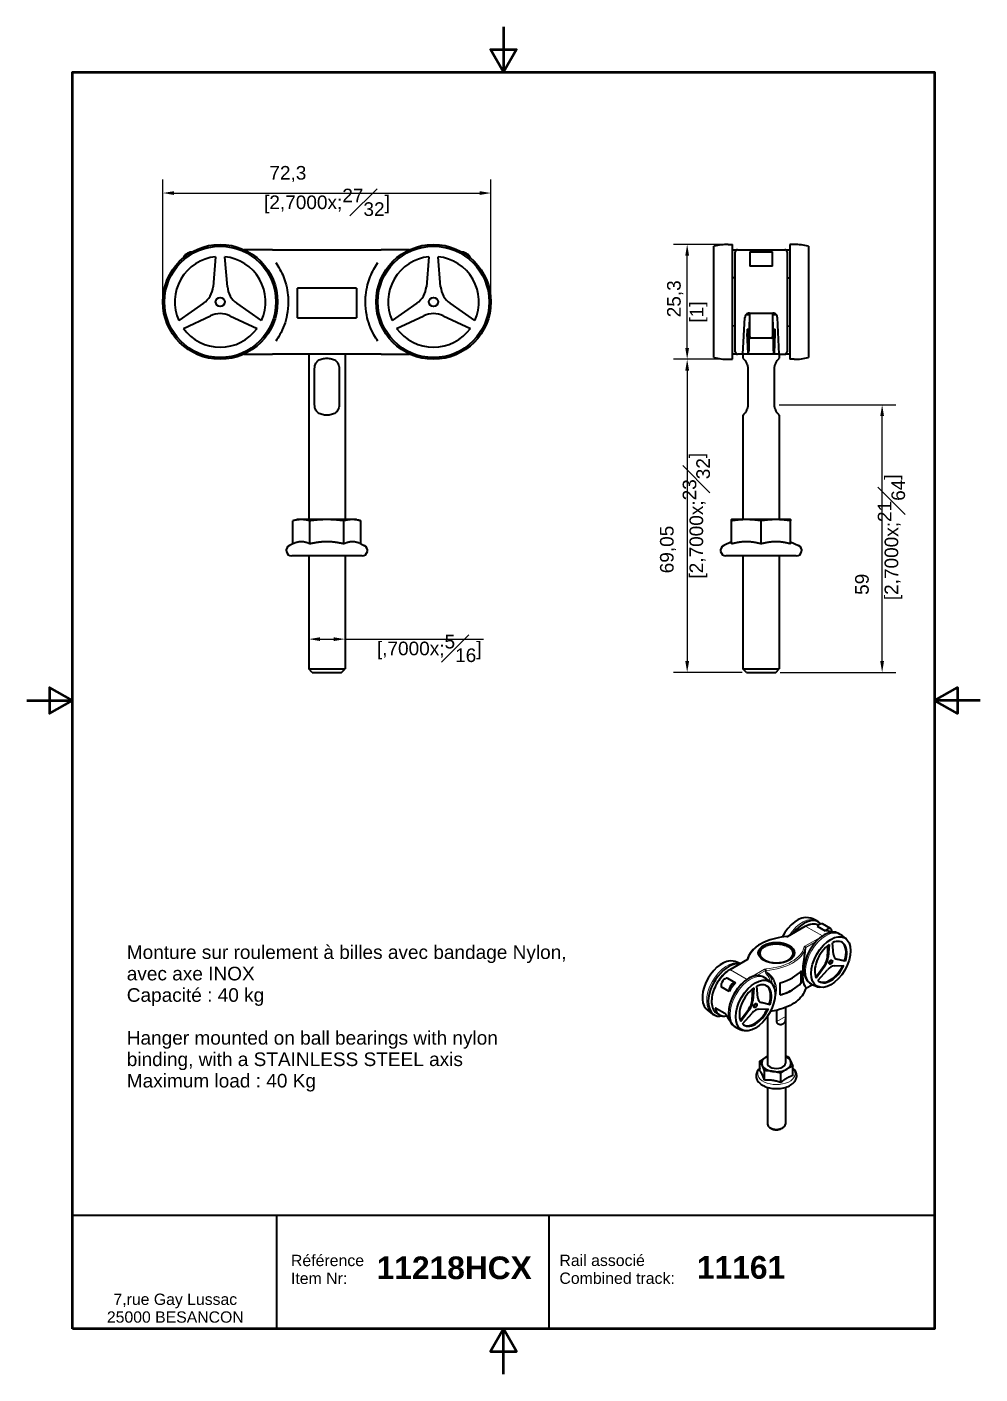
# Model space of a CAD drawing. Header units: millimetres. Extents: x 0 to 210, y 0 to 297.
import ezdxf

# ---------------------------------------------------------------- set-up
doc = ezdxf.new("R2010")
doc.units = ezdxf.units.MM
for name, color, linetype, lineweight in [('Arêtes tangentes visibles(ISO)', 7, 'Continuous', 18), ('Arêtes visibles(ISO)', 7, 'Continuous', 35), ('Cadre_0', 7, 'Continuous', 50), ('Cotes(ISO)', 7, 'Continuous', 18), ("Géométrie d'esquisse(ISO)", 7, 'Continuous', 35), ('Symboles(ISO)', 7, 'Continuous', 18)]:
    doc.layers.add(name, color=color, linetype=linetype, lineweight=lineweight)
doc.styles.add('Courant-ISO', font='arial.ttf')
doc.styles.add('MANTION', font='arial.ttf')
doc.styles.add('Style de texte49', font='')
doc.styles.get('Style de texte49').set_extended_font_data('Arial', bold=True)
doc.dimstyles.new('Plan commercial', dxfattribs={"dimtxt": 3, "dimasz": 2.5, "dimexe": 3, "dimexo": 1, "dimgap": 0.762, "dimtad": 1, "dimrnd": 1e-08, "dimtxsty": 'MANTION', "dimcen": 0.09, "dimdle": 10, "dimclrd": 7, "dimclre": 7, "dimclrt": 256, "dimazin": 2, "dimtfac": 0.5, "dimtmove": 0, "dimatfit": 3, "dimfxl": 1, "dimtolj": 1, "dimlwd": 25, "dimlwe": 25, "dimarcsym": 0})

# ---------------------------------------------------------------- blocks, each defined once
blk = doc.blocks.new('Cadres Cadre par défaut')
at = {"layer": 'Cadre_0', "flags": 128}
for points in [[(105, 297), (105, 287), (102.11, 292), (107.89, 292), (105, 287)], [(10, 10), (10, 287), (200, 287), (200, 10), (10, 10)], [(0, 148.5), (10, 148.5), (5, 151.39), (5, 145.61), (10, 148.5)], [(210, 148.5), (200, 148.5), (205, 151.39), (205, 145.61), (200, 148.5)], [(105, 0), (105, 10), (102.11, 5), (107.89, 5), (105, 10)]]:
    blk.add_lwpolyline(points, dxfattribs=at)
blk = doc.blocks.new('Cartouches ISO')
at = {"layer": "Géométrie d'esquisse(ISO)"}
for p, q in [((50.77, 207.61), (50.77, 182.61)), ((50.77, 207.61), (240.77, 207.61)), ((95.77, 207.61), (95.77, 182.61)), ((155.77, 207.61), (155.77, 182.61)), ((240.77, 182.61), (240.77, 207.61)), ((50.77, 182.61), (240.77, 182.61))]:
    blk.add_line(p, q, dxfattribs=at)
at = {"layer": 'Symboles(ISO)', "color": 7, "line_spacing_factor": 0.944221, "style": 'Courant-ISO'}
for s, insert, char_height, width, attachment_point in [('\\fArial|b0|i0;\\H2.5000;Référence\\PItem Nr:', (98.94, 195.67), 2.5, 33.2033, 4), ('\\fArial|b0|i0;\\H2.5000;Rail associé\\PCombined track:', (158.09, 195.69), 2.5, 33.2568, 4), ('\\fArial|b0|i0;7,rue Gay Lussac\\P25000 BESANCON', (73.46, 187.12), 2.4892, 44.8115, 5)]:
    blk.add_mtext(s, dxfattribs=dict(at, insert=insert, char_height=char_height, width=width, attachment_point=attachment_point))
at = {"layer": 'Symboles(ISO)', "color": 7, "style": 'Style de texte49'}
for tag, p in [('Référence_?_001', (117.83, 193.53)), ('Rail_associé_?_001', (188.4, 193.62))]:
    blk.add_attdef(tag, p, '', height=5, dxfattribs=at)
blk = doc.blocks.new('*D4')
at = {"layer": 'Cotes(ISO)', "color": 7, "linetype": 'Continuous', "lineweight": 25, "transparency": 16777216}
for p, q in [((29.93, 237.39), (29.93, 263.38)), ((102.23, 237.39), (102.23, 263.38)), ((32.43, 260.38), (99.73, 260.38))]:
    blk.add_line(p, q, dxfattribs=at)
at = {"layer": 'Cotes(ISO)', "color": 7, "linetype": 'Continuous', "transparency": 16777216}
for points in [[(32.43, 260.79), (32.43, 259.96), (29.93, 260.38)], [(99.73, 260.79), (99.73, 259.96), (102.23, 260.38)]]:
    blk.add_solid(points, dxfattribs=at)
at = {"layer": 'Defpoints', "color": 0, "linetype": 'Continuous', "transparency": 16777216}
for p in [(102.23, 260.38), (29.93, 236.39), (102.23, 236.39)]:
    blk.add_point(p, dxfattribs=at)
at = {"layer": 'Cotes(ISO)', "color": 154, "linetype": 'Continuous', "lineweight": 25, "true_color": 0x004691, "transparency": 16777216, "insert": (52.24, 266.34), "char_height": 3, "attachment_point": 1, "style": 'MANTION'}
blk.add_mtext('\\A1; 72,3\\P[2{\\H0,7000x;\\S27#32;}]', dxfattribs=at)
blk = doc.blocks.new('*D5')
at = {"layer": 'Cotes(ISO)', "color": 7, "linetype": 'Continuous', "lineweight": 25, "transparency": 16777216}
for p, q in [((154.47, 249.04), (142.47, 249.04)), ((145.47, 226.24), (145.47, 246.54)), ((153.47, 223.74), (142.47, 223.74))]:
    blk.add_line(p, q, dxfattribs=at)
at = {"layer": 'Cotes(ISO)', "color": 7, "linetype": 'Continuous', "transparency": 16777216}
for points in [[(145.05, 246.54), (145.89, 246.54), (145.47, 249.04)], [(145.05, 226.24), (145.89, 226.24), (145.47, 223.74)]]:
    blk.add_solid(points, dxfattribs=at)
at = {"layer": 'Defpoints', "color": 0, "linetype": 'Continuous', "transparency": 16777216}
for p in [(145.47, 249.04), (155.47, 249.04), (154.47, 223.74)]:
    blk.add_point(p, dxfattribs=at)
at = {"layer": 'Cotes(ISO)', "color": 154, "linetype": 'Continuous', "lineweight": 25, "true_color": 0x004691, "transparency": 16777216, "insert": (141.04, 231.82), "char_height": 3, "attachment_point": 1, "rotation": 90, "style": 'MANTION'}
blk.add_mtext('\\A1; 25,3\\P[1]', dxfattribs=at)
blk = doc.blocks.new('*D6')
at = {"layer": 'Cotes(ISO)', "color": 7, "linetype": 'Continuous', "lineweight": 25, "transparency": 16777216}
for p, q in [((153.47, 223.74), (142.47, 223.74)), ((145.47, 221.24), (145.47, 157.19)), ((157.57, 154.69), (142.47, 154.69))]:
    blk.add_line(p, q, dxfattribs=at)
at = {"layer": 'Cotes(ISO)', "color": 7, "linetype": 'Continuous', "transparency": 16777216}
for points in [[(145.05, 221.24), (145.89, 221.24), (145.47, 223.74)], [(145.05, 157.19), (145.89, 157.19), (145.47, 154.69)]]:
    blk.add_solid(points, dxfattribs=at)
at = {"layer": 'Defpoints', "color": 0, "linetype": 'Continuous', "transparency": 16777216}
for p in [(154.47, 223.74), (145.47, 154.69), (158.57, 154.69)]:
    blk.add_point(p, dxfattribs=at)
at = {"layer": 'Cotes(ISO)', "color": 154, "linetype": 'Continuous', "lineweight": 25, "true_color": 0x004691, "transparency": 16777216, "insert": (139.48, 175.38), "char_height": 3, "attachment_point": 1, "rotation": 90, "style": 'MANTION'}
blk.add_mtext('\\A1; 69,05\\P[2{\\H0,7000x;\\S23#32;}]', dxfattribs=at)
blk = doc.blocks.new('*D7')
at = {"layer": 'Cotes(ISO)', "color": 7, "linetype": 'Continuous', "lineweight": 25, "transparency": 16777216}
for p, q in [((165.72, 213.69), (191.43, 213.69)), ((188.43, 157.19), (188.43, 211.19)), ((165.97, 154.69), (191.43, 154.69))]:
    blk.add_line(p, q, dxfattribs=at)
at = {"layer": 'Cotes(ISO)', "color": 7, "linetype": 'Continuous', "transparency": 16777216}
for points in [[(188.01, 211.19), (188.84, 211.19), (188.43, 213.69)], [(188.01, 157.19), (188.84, 157.19), (188.43, 154.69)]]:
    blk.add_solid(points, dxfattribs=at)
at = {"layer": 'Defpoints', "color": 0, "linetype": 'Continuous', "transparency": 16777216}
for p in [(164.72, 213.69), (188.43, 213.69), (164.97, 154.69)]:
    blk.add_point(p, dxfattribs=at)
at = {"layer": 'Cotes(ISO)', "color": 154, "linetype": 'Continuous', "lineweight": 25, "true_color": 0x004691, "transparency": 16777216, "insert": (182.47, 170.62), "char_height": 3, "attachment_point": 1, "rotation": 90, "style": 'MANTION'}
blk.add_mtext('\\A1; 59\\P[2{\\H0,7000x;\\S21#64;}]', dxfattribs=at)
blk = doc.blocks.new('*D8')
at = {"layer": 'Cotes(ISO)', "color": 7, "linetype": 'Continuous', "lineweight": 25, "transparency": 16777216}
for p, q in [((64.58, 162.03), (67.58, 162.03)), ((70.08, 162.03), (100.59, 162.03))]:
    blk.add_line(p, q, dxfattribs=at)
at = {"layer": 'Cotes(ISO)', "color": 7, "linetype": 'Continuous', "transparency": 16777216}
for points in [[(64.58, 162.44), (64.58, 161.61), (62.08, 162.03)], [(67.58, 162.44), (67.58, 161.61), (70.08, 162.03)]]:
    blk.add_solid(points, dxfattribs=at)
at = {"layer": 'Defpoints', "color": 0, "linetype": 'Continuous', "transparency": 16777216}
for p in [(62.08, 162.03), (62.08, 159.74), (70.08, 159.74)]:
    blk.add_point(p, dxfattribs=at)
at = {"layer": 'Cotes(ISO)', "color": 154, "linetype": 'Continuous', "lineweight": 25, "true_color": 0x004691, "transparency": 16777216, "insert": (77.1, 167.98), "char_height": 3, "attachment_point": 1, "style": 'MANTION'}
blk.add_mtext('\\A1; \\P[{\\H0,7000x;\\S5#16;}]', dxfattribs=at)

msp = doc.modelspace()

# ---------------------------------------------------------------- linework, layer by layer
at = {"layer": 'Arêtes tangentes visibles(ISO)'}
for p, q in [((167.736, 96.478), (171.603, 98.705)), ((175.278, 96.589), (171.603, 98.705)), ((175.255, 96.574), (171.413, 94.361)), ((171.59, 94.055), (173.883, 95.375)), ((171.518, 93.971), (171.518, 93.7)), ((171.59, 93.783), (171.59, 94.055)), ((154.986, 89.136), (158.853, 91.363)), ((154.986, 89.136), (158.661, 87.02)), ((162.53, 89.246), (159.465, 87.481)), ((175.814, 89.951), (175.637, 90.053)), ((176.561, 91.877), (176.384, 91.979)), ((178.423, 91.453), (178.246, 91.554)), ((160.838, 87.863), (162.707, 88.939)), ((162.707, 88.939), (162.707, 88.668)), ((162.852, 88.709), (162.852, 88.98)), ((166.051, 83.651), (166.051, 86.227)), ((170.551, 88.818), (170.551, 86.243)), ((171.518, 85.249), (171.518, 84.978)), ((173.026, 85.889), (171.59, 85.062)), ((171.59, 85.062), (171.59, 85.333)), ((151.68, 80.462), (151.927, 80.604)), ((159.197, 80.382), (159.02, 80.484)), ((159.944, 82.308), (159.767, 82.41)), ((161.806, 81.883), (161.629, 81.985)), ((167.131, 78.831), (165.221, 77.731))]:
    msp.add_line(p, q, dxfattribs=at)
for centre, major_axis, ratio, start_param, end_param in [((170.86, 94.432), (3.156, 5.481), 0.5780931, 0, 1.490966), ((171.603, 98.501), (-0.125, 0.217), 0.5780931, 5.4997209, 6.2831853), ((171.603, 94.004), (2.869, 4.983), 0.5780931, 0.0092154, 0.7834645), ((168.668, 90.826), (-9.75, 0), 0.5758617, 4.8381977, 6.1573766), ((167.445, 96.192), (-0.018, 0.249), 0.1025835, 5.6657869, 6.2831853), ((167.382, 96.682), (0.5, 0), 0.5758617, 4.8381977, 5.4977871), ((167.736, 96.274), (-0.125, 0.217), 0.5780931, 5.4997209, 6.2831853), ((176.022, 91.459), (-3.156, -5.481), 0.5780931, 3.1415927, 6.2831853), ((161.597, 94.898), (9.75, 0), 0.5758617, 4.8381977, 6.1573766), ((161.597, 94.694), (10, 0), 0.5758617, 4.8381977, 6.1573766), ((171.766, 94.157), (-0.5, 0), 0.5758617, 5.4977871, 6.1573766), ((171.27, 93.989), (0.244, -0.054), 0.8110857, 0.1762898, 1.7470862), ((171.413, 94.157), (0.125, -0.217), 0.5780931, 0.7873319, 2.3581282), ((171.766, 93.953), (-0.25, 0), 0.5758617, 5.4977871, 6.1573766), ((171.766, 93.682), (-0.25, 0), 0.5758617, 5.4977871, 6.1573766), ((154.243, 84.863), (3.156, 5.481), 0.5780931, 0.0759629, 3.1415927), ((154.986, 84.435), (-2.869, -4.983), 0.5780931, 3.9250571, 6.2831853), ((154.986, 88.932), (-0.125, 0.217), 0.5780931, 5.4997209, 6.2831853), ((158.853, 91.159), (-0.125, 0.217), 0.5780931, 5.4997209, 6.2831853), ((158.995, 91.326), (-0.244, 0.054), 0.8110857, 4.8886788, 6.2066049), ((158.499, 91.567), (0.5, 0), 0.5758617, 5.4977871, 6.1573766), ((162.883, 89.042), (-0.5, 0), 0.5758617, 4.8381977, 5.4977871), ((162.53, 89.041), (0.125, -0.217), 0.5780931, 0.7873319, 2.3581282), ((162.821, 89.123), (0.018, -0.249), 0.1025835, 0.9533979, 2.5241942), ((159.405, 81.89), (-3.156, -5.481), 0.5780931, 3.1415927, 6.2831853), ((158.663, 82.318), (-2.869, -4.983), 0.5780931, 3.9313806, 5.4933973), ((162.883, 88.838), (0.25, 0), 0.5758617, 1.6966051, 2.3561945), ((162.883, 88.566), (-0.25, 0), 0.5758617, 4.8381977, 5.4977871), ((163.199, 87.95), (0.181, 0.172), 0.8041024, 0.2354164, 1.8062127), ((158.84, 82.216), (3.618, 6.283), 0.5780931, 5.7176109, 6.1124194), ((159.016, 82.114), (3.743, 6.499), 0.5780931, 5.618262, 6.1124194), ((166.006, 86.278), (0.1, 0), 0.5758617, 4.510528, 5.1739761), ((166.029, 86.252), (-0.0138, 0.0481), 0.3641107, 4.045805, 4.8808597), ((161.597, 91.383), (10, 0), 0.5758617, 5.1739761, 5.8215982), ((161.597, 88.807), (-10, 0), 0.5758617, 2.0323835, 2.6800055), ((170.506, 88.831), (-0.0378, 0.0327), 0.7319882, 3.705416, 4.3968298), ((170.506, 86.255), (0.0378, -0.0327), 0.7319882, 0, 0.5638233), ((170.461, 88.843), (0.1, 0), 0.5758617, 5.8215982, 6.2831853), ((170.461, 86.268), (0.1, 0), 0.5758617, 5.8215982, 6.2831853), ((161.597, 85.701), (10, 0), 0.5758617, 4.944396, 6.1573766), ((166.006, 83.703), (-0.1, 0), 0.5758617, 1.3689354, 2.0323835), ((166.029, 83.677), (0.0138, -0.0481), 0.3641107, 0, 0.9042123), ((175.457, 91.785), (-3.618, -6.283), 0.5780931, 6.0933696, 6.1124194), ((171.451, 85.847), (-0.181, -0.172), 0.8041024, 4.9478054, 5.144684), ((171.27, 84.996), (0.244, -0.054), 0.8110857, 0, 0.1762898), ((171.766, 85.231), (-0.25, 0), 0.5758617, 5.4977871, 6.1573766), ((171.766, 84.96), (-0.25, 0), 0.5758617, 5.4977871, 6.1573766), ((171.413, 85.164), (0.125, -0.217), 0.5780931, 0, 0.7873319), ((165.133, 66.205), (-4.129, 0), 0.5758617, 5.7840662, 9.9238971)]:
    msp.add_ellipse(centre, major_axis=major_axis, ratio=ratio, start_param=start_param, end_param=end_param, dxfattribs=at)
msp.add_ellipse((165.133, 92.78), major_axis=(3.538, 0), ratio=0.5758617, dxfattribs=at)
for points, knots in [([(171.518, 93.7), (171.457, 93.077), (171.367, 92.435), (171.19, 91.148), (171.104, 90.514), (171.006, 89.521), (170.977, 89.15), (170.952, 88.574), (170.947, 88.36), (170.947, 87.743), (170.967, 87.356), (171.066, 86.458), (171.172, 86.013), (171.37, 85.465), (171.458, 85.313), (171.518, 85.249)], [-2.3680319, -2.3680319, -2.3680319, -2.3680319, -1.9875978, -1.9875978, -1.6009527, -1.6009527, -1.3592994, -1.3592994, -1.2082662, -1.2082662, -0.9061996, -0.9061996, -0.4228932, -0.4228932, -0.0485004, -0.0485004, -0.0485004, -0.0485004]), ([(171.478, 93.298), (171.495, 93.346), (171.51, 93.394), (171.561, 93.559), (171.59, 93.678), (171.59, 93.783)], [-0.10841741, -0.10841741, -0.10841741, -0.10841741, -0.07707376, -0.07707376, 0, 0, 0, 0]), ([(162.707, 88.668), (162.707, 88.563), (162.736, 88.477), (162.803, 88.332), (162.842, 88.271), (162.911, 88.178), (162.939, 88.145), (162.985, 88.091), (163.004, 88.071), (163.022, 88.052)], [-0.21710917, -0.21710917, -0.21710917, -0.21710917, -0.14003541, -0.14003541, -0.07056048, -0.07056048, -0.02713865, -0.02713865, 0, 0, 0, 0]), ([(163.343, 88.151), (163.32, 88.173), (163.296, 88.196), (163.235, 88.253), (163.198, 88.289), (163.104, 88.382), (163.047, 88.44), (162.937, 88.567), (162.883, 88.636), (162.852, 88.709)], [0, 0, 0, 0, 0.02713865, 0.02713865, 0.07056048, 0.07056048, 0.14003541, 0.14003541, 0.21710917, 0.21710917, 0.21710917, 0.21710917]), ([(164.774, 82.861), (164.861, 83.09), (164.933, 83.322), (165.093, 83.977), (165.145, 84.402), (165.145, 85.019), (165.132, 85.222), (165.065, 85.741), (164.99, 86.049), (164.71, 86.818), (164.452, 87.254), (163.766, 88.046), (163.34, 88.398), (162.852, 88.709)], [0.7408778, 0.7408778, 0.7408778, 0.7408778, 0.9057245, 0.9057245, 1.2076327, 1.2076327, 1.3585868, 1.3585868, 1.6001134, 1.6001134, 1.9865558, 1.9865558, 2.3697596, 2.3697596, 2.3697596, 2.3697596]), ([(163.343, 88.151), (163.544, 87.979), (163.727, 87.796), (164.219, 87.215), (164.464, 86.79), (164.732, 86.043), (164.803, 85.744), (164.867, 85.242), (164.88, 85.045), (164.88, 84.606), (164.862, 84.362), (164.826, 84.116)], [-2.1777884, -2.1777884, -2.1777884, -2.1777884, -1.9865558, -1.9865558, -1.6001134, -1.6001134, -1.3585868, -1.3585868, -1.2076327, -1.2076327, -1.0257448, -1.0257448, -1.0257448, -1.0257448]), ([(171.59, 85.333), (171.59, 85.385), (171.582, 85.432), (171.557, 85.526), (171.54, 85.571), (171.506, 85.639), (171.492, 85.664), (171.47, 85.701), (171.463, 85.713), (171.443, 85.744), (171.43, 85.762), (171.396, 85.809), (171.374, 85.836), (171.326, 85.893), (171.3, 85.922), (171.274, 85.949)], [-0.21661982, -0.21661982, -0.21661982, -0.21661982, -0.17871135, -0.17871135, -0.13538739, -0.13538739, -0.10830991, -0.10830991, -0.09477117, -0.09477117, -0.07310919, -0.07310919, -0.03845002, -0.03845002, 0, 0, 0, 0]), ([(171.435, 85.467), (171.436, 85.465), (171.438, 85.462), (171.449, 85.444), (171.458, 85.428), (171.481, 85.385), (171.493, 85.358), (171.51, 85.304), (171.516, 85.277), (171.518, 85.249)], [0.10393891, 0.10393891, 0.10393891, 0.10393891, 0.10830991, 0.10830991, 0.13538739, 0.13538739, 0.17871135, 0.17871135, 0.21661982, 0.21661982, 0.21661982, 0.21661982])]:
    msp.add_open_spline(points, degree=3, knots=knots, dxfattribs=at)
msp.add_open_spline([(171.518, 93.7), (171.518, 93.682), (171.516, 93.663), (171.514, 93.644)], degree=3, dxfattribs=at)
at = {"layer": 'Arêtes visibles(ISO)'}
for p, q in [((53.514, 247.885), (47.847, 247.885)), ((54.127, 247.885), (53.514, 247.885)), ((54.127, 247.885), (78.026, 247.885)), ((78.639, 247.885), (78.026, 247.885)), ((84.307, 247.885), (78.639, 247.885)), ((151.37, 224.121), (151.37, 248.649)), ((154.47, 249.035), (155.47, 249.035)), ((155.47, 223.735), (155.47, 249.035)), ((155.47, 247.885), (156.36, 247.885)), ((156.07, 225.385), (156.07, 247.385)), ((156.57, 247.885), (156.36, 247.885)), ((156.57, 247.885), (166.97, 247.885)), ((159.27, 247.385), (159.27, 244.227)), ((159.27, 247.385), (164.27, 247.385)), ((164.27, 244.227), (164.27, 247.385)), ((167.18, 247.885), (166.97, 247.885)), ((167.18, 247.885), (168.07, 247.885)), ((167.47, 247.385), (167.47, 225.385)), ((168.07, 249.035), (168.07, 223.735)), ((169.07, 249.035), (168.07, 249.035)), ((172.17, 248.649), (172.17, 224.121)), ((41.578, 246.335), (41.001, 239.737)), ((44.154, 239.734), (43.577, 246.335)), ((88.578, 246.335), (88.001, 239.737)), ((91.154, 239.734), (90.577, 246.335)), ((164.27, 244.227), (159.27, 244.227)), ((156.07, 241.703), (155.47, 241.719)), ((167.47, 241.703), (168.07, 241.719)), ((72.577, 239.385), (59.577, 239.385)), ((59.577, 232.885), (59.577, 239.385)), ((72.577, 239.385), (72.577, 232.885)), ((38.888, 236.077), (33.46, 232.276)), ((51.693, 232.275), (46.267, 236.074)), ((85.888, 236.077), (80.46, 232.276)), ((98.693, 232.275), (93.267, 236.074)), ((34.459, 230.545), (40.462, 233.344)), ((44.688, 233.344), (50.694, 230.544)), ((59.577, 232.885), (72.577, 232.885)), ((81.459, 230.545), (87.462, 233.344)), ((91.688, 233.344), (97.694, 230.544)), ((157.77, 224.885), (158.192, 232.937)), ((159.175, 233.513), (158.412, 233.513)), ((159.175, 233.513), (159.148, 230.385)), ((159.178, 233.885), (159.175, 233.513)), ((159.191, 233.885), (164.349, 233.885)), ((159.27, 228.685), (159.27, 233.885)), ((164.27, 233.885), (164.27, 228.685)), ((164.362, 233.885), (164.365, 233.513)), ((165.128, 233.513), (164.365, 233.513)), ((164.392, 230.385), (164.365, 233.513)), ((165.77, 224.885), (165.348, 232.937)), ((156.07, 231.067), (155.47, 231.051)), ((158.688, 230.385), (159.148, 230.385)), ((158.914, 224.976), (158.723, 229.422)), ((159.13, 228.385), (159.148, 230.385)), ((159.27, 229.134), (159.137, 229.134)), ((159.157, 231.385), (159.27, 231.385)), ((164.384, 231.385), (164.27, 231.385)), ((164.403, 229.134), (164.27, 229.134)), ((164.392, 230.385), (164.852, 230.385)), ((164.392, 230.385), (164.41, 228.385)), ((164.817, 229.422), (164.626, 224.976)), ((167.47, 231.067), (168.07, 231.051)), ((158.854, 228.385), (159.13, 228.385)), ((159.02, 228.385), (159.02, 225.626)), ((163.97, 228.385), (159.57, 228.385)), ((164.41, 228.385), (164.686, 228.385)), ((164.52, 225.626), (164.52, 228.385)), ((47.847, 224.885), (53.514, 224.885)), ((53.514, 224.885), (54.127, 224.885)), ((78.026, 224.885), (54.127, 224.885)), ((62.077, 224.885), (62.077, 188.385)), ((70.077, 224.885), (70.077, 188.385)), ((78.026, 224.885), (78.639, 224.885)), ((78.639, 224.885), (84.307, 224.885)), ((154.47, 223.735), (155.47, 223.735)), ((156.36, 224.885), (155.47, 224.885)), ((156.36, 224.885), (156.57, 224.885)), ((157.77, 224.885), (156.57, 224.885)), ((158.922, 224.885), (157.77, 224.885)), ((157.77, 224.885), (157.77, 223.965)), ((159.001, 224.885), (158.922, 224.885)), ((164.539, 224.885), (159.001, 224.885)), ((164.618, 224.885), (164.539, 224.885)), ((165.77, 224.885), (164.618, 224.885)), ((165.77, 224.885), (166.97, 224.885)), ((165.77, 224.885), (165.77, 223.965)), ((166.97, 224.885), (167.18, 224.885)), ((168.07, 224.885), (167.18, 224.885)), ((169.07, 223.735), (168.07, 223.735)), ((63.375, 213.685), (63.375, 221.685)), ((68.778, 221.685), (68.778, 213.685)), ((158.82, 221.685), (158.82, 213.685)), ((164.72, 213.685), (164.72, 221.685)), ((157.77, 211.405), (157.77, 188.385)), ((165.77, 211.405), (165.77, 188.385)), ((59.577, 188.385), (58.571, 188.116)), ((58.571, 183.023), (58.571, 188.116)), ((60.448, 188.385), (59.577, 188.385)), ((66.077, 188.385), (60.448, 188.385)), ((62.324, 183.023), (62.324, 188.116)), ((71.706, 188.385), (66.077, 188.385)), ((69.829, 183.023), (69.829, 188.116)), ((72.577, 188.385), (71.706, 188.385)), ((72.577, 188.385), (73.582, 188.116)), ((73.582, 183.023), (73.582, 188.116)), ((158.52, 188.385), (155.27, 188.385)), ((155.27, 183.023), (155.27, 188.116)), ((165.02, 188.385), (158.52, 188.385)), ((161.77, 183.023), (161.77, 188.116)), ((168.27, 188.385), (165.02, 188.385)), ((168.27, 183.023), (168.27, 188.116)), ((58.571, 183.023), (57.82, 182.673)), ((73.582, 183.023), (74.334, 182.673)), ((155.27, 183.492), (153.513, 182.673)), ((168.27, 183.492), (170.027, 182.673)), ((73.827, 180.385), (58.327, 180.385)), ((62.077, 180.385), (62.077, 155.485)), ((70.077, 180.385), (70.077, 155.485)), ((169.52, 180.385), (154.02, 180.385)), ((157.77, 180.385), (157.77, 155.485)), ((165.77, 180.385), (165.77, 155.485)), ((62.077, 155.485), (70.077, 155.485)), ((62.877, 154.685), (62.077, 155.485)), ((62.877, 154.685), (69.277, 154.685)), ((69.277, 154.685), (70.077, 155.485)), ((157.77, 155.485), (165.77, 155.485)), ((158.57, 154.685), (157.77, 155.485)), ((158.57, 154.685), (164.97, 154.685)), ((164.97, 154.685), (165.77, 155.485)), ((167.611, 96.491), (171.478, 98.717)), ((174.017, 99.913), (174.37, 99.709)), ((175.942, 97.681), (174.174, 98.699)), ((177.07, 98.216), (175.303, 99.234)), ((177.195, 97.419), (177.218, 97.406)), ((177.676, 92.518), (177.472, 95.099)), ((179.179, 96.941), (178.825, 97.144)), ((176.384, 91.979), (176.571, 94.551)), ((176.765, 94.692), (176.561, 91.877)), ((158.728, 91.375), (154.861, 89.148)), ((173.8, 87.507), (175.637, 90.053)), ((175.814, 89.951), (173.895, 87.292)), ((174.248, 86.788), (176.371, 89.155)), ((177.865, 90.015), (179.988, 90.093)), ((178.246, 91.554), (180.165, 91.106)), ((180.341, 91.004), (178.423, 91.453)), ((180.341, 91.004), (180.165, 91.106)), ((154.324, 87.268), (156.092, 86.25)), ((162.562, 87.371), (162.208, 87.575)), ((165.986, 83.592), (165.986, 86.249)), ((170.583, 86.239), (170.559, 86.252)), ((170.561, 86.268), (170.561, 88.843)), ((170.583, 88.896), (170.583, 86.239)), ((172.866, 85.978), (172.512, 86.182)), ((154.734, 84.36), (152.966, 85.378)), ((159.767, 82.41), (159.954, 84.982)), ((160.148, 85.123), (159.944, 82.308)), ((161.059, 82.949), (160.855, 85.53)), ((173.103, 85.848), (171.538, 84.947)), ((151.944, 80.594), (153.768, 79.544)), ((157.183, 77.938), (159.02, 80.484)), ((159.197, 80.382), (157.278, 77.723)), ((161.248, 80.446), (163.371, 80.524)), ((161.629, 81.985), (163.548, 81.537)), ((163.724, 81.435), (161.806, 81.883)), ((163.724, 81.435), (163.548, 81.537)), ((165.221, 77.731), (165.221, 80.232)), ((167.131, 80.809), (167.131, 78.831)), ((167.133, 80.81), (167.133, 68.54)), ((151.087, 79.382), (151.441, 79.178)), ((152.603, 79.172), (152.116, 79.452)), ((157.631, 77.219), (159.754, 79.586)), ((163.133, 78.79), (163.133, 68.54)), ((156.249, 76.409), (155.895, 76.613)), ((161.508, 66.907), (161.508, 68.989)), ((162.479, 64.82), (162.479, 66.902)), ((166.104, 64.261), (166.104, 66.342)), ((168.758, 65.789), (168.758, 67.87)), ((163.133, 63.218), (163.133, 55.091)), ((167.133, 63.218), (167.133, 55.091)), ((163.997, 54.115), (163.713, 54.28)), ((166.269, 54.115), (166.553, 54.28))]:
    msp.add_line(p, q, dxfattribs=at)
for centre, radius in [((42.577, 236.385), 12.65), ((42.577, 236.385), 12.264), ((89.577, 236.385), 12.65), ((89.577, 236.385), 12.264), ((42.577, 236.385), 1), ((89.577, 236.385), 1)]:
    msp.add_circle(centre, radius, dxfattribs=at)
for centre, radius, start, end in [((36.577, 244.885), 2.5, 96.2707, 154.16449), ((95.577, 244.885), 2.5, 25.83551, 83.7293), ((154.47, 236.385), 12.65, 90, 104.18534), ((156.57, 247.385), 0.5, 90, 180), ((166.97, 247.385), 0.5, 0, 90), ((169.07, 236.385), 12.65, 75.81466, 90), ((42.577, 236.385), 10, 95.73197, 204.26083), ((42.577, 236.385), 10, 335.73197, 84.26083), ((89.577, 236.385), 10, 95.73197, 204.26083), ((89.577, 236.385), 10, 335.73197, 84.26083), ((36.02, 240.173), 5, 305, 355), ((49.135, 240.17), 5, 185, 235), ((59.677, 239.285), 0.1, 90, 180), ((72.477, 239.285), 0.1, 0, 90), ((83.02, 240.173), 5, 305, 355), ((96.135, 240.17), 5, 185, 235), ((42.575, 228.813), 5, 65, 115), ((59.677, 232.985), 0.1, 180, 270), ((72.477, 232.985), 0.1, 270, 0), ((89.575, 228.813), 5, 65, 115), ((42.577, 236.385), 10, 215.73197, 324.26083), ((89.577, 236.385), 10, 215.73197, 324.26083), ((159.57, 228.685), 0.3, 180, 270), ((163.97, 228.685), 0.3, 270, 0), ((154.47, 236.385), 12.65, 255.81466, 270), ((156.57, 225.385), 0.5, 180, 270), ((166.97, 225.385), 0.5, 270, 0), ((169.07, 236.385), 12.65, 270, 284.18534), ((58.327, 181.585), 1.2, 115, 270), ((73.827, 181.585), 1.2, 270, 65), ((154.02, 181.585), 1.2, 115, 270), ((169.52, 181.585), 1.2, 270, 65), ((170.86, 94.432), 6.325, 60.06401, 77.54134), ((176.022, 91.459), 6.325, 42.58667, 60.06401), ((154.243, 84.863), 6.325, 62.51288, 77.54134), ((159.405, 81.89), 6.325, 42.58667, 60.06401), ((176.022, 91.459), 6.325, 240.06401, 257.54134), ((154.243, 84.863), 6.325, 222.58667, 240.06401), ((159.405, 81.89), 6.325, 240.06401, 257.54134)]:
    msp.add_arc(centre, radius, start, end, dxfattribs=at)
for centre, major_axis, ratio, start_param, end_param in [((158.799, 236.385), (-0.058, 8.5), 0.0252925, 2.3542929, 2.5305559), ((158.799, 236.385), (0.054, -8), 0.0252925, 5.5602795, 6.2830138), ((164.741, 236.385), (-0.054, -8), 0.0252925, 0.0001715, 0.7229058), ((164.741, 236.385), (0.058, 8.5), 0.0252925, 3.7526294, 3.9288925), ((158.919, 225.385), (-0.003, 0.5), 0.0252925, 2.5305559, 3.1414211), ((158.994, 225.885), (0.007, -1), 0.0252925, 6.2830138, 7.5920107), ((164.546, 225.885), (-0.007, -1), 0.0252925, 4.9743599, 6.2833568), ((164.622, 225.385), (0.003, 0.5), 0.0252925, 3.1417642, 3.7526294), ((169.764, 95.063), (3.06, 5.314), 0.5780931, 0.1800495, 1.662525), ((171.214, 94.228), (3.156, 5.481), 0.5780931, 6.0945068, 7.6424913), ((175.669, 91.663), (-3.156, -5.481), 0.5780931, 3.1415927, 6.2831853), ((174.679, 98.151), (0.624, 1.083), 0.5780931, 0, 1.3914001), ((176.447, 97.133), (0.624, 1.083), 0.5780931, 5.2866514, 7.6745854), ((174.325, 92.437), (2.869, 4.983), 0.5780931, 0, 0.3745965), ((177.118, 90.828), (2.495, 4.333), 0.5780931, 5.0722964, 6.9664823), ((176.942, 90.93), (2.495, 4.333), 0.5780931, 5.0722964, 6.2478908), ((177.118, 90.828), (-2.495, -4.333), 0.5780931, 4.0250988, 5.9192848), ((179.437, 93.711), (-1.248, -2.166), 0.5780931, 5.5831199, 6.4557845), ((153.147, 85.494), (3.06, 5.314), 0.5780931, 0.1800495, 2.9615431), ((154.597, 84.659), (3.156, 5.481), 0.5780931, 0.2076229, 3.6176386), ((177.118, 90.828), (-2.495, -4.333), 0.5780931, 6.1194939, 8.0136799), ((176.942, 90.93), (-2.495, -4.333), 0.5780931, 0.0352945, 1.7059977), ((174.623, 91.143), (1.248, 2.166), 0.5780931, 4.5359223, 5.408587), ((174.8, 91.041), (-1.248, -2.166), 0.5780931, 1.3943297, 2.2669943), ((177.118, 87.733), (1.248, 2.166), 0.5780931, 0.3471321, 1.2197968), ((176.729, 91.052), (-0.25, -0.433), 0.5780931, 0.8888029, 2.2527897), ((179.26, 93.812), (-1.248, -2.166), 0.5780931, 0.0706331, 0.1725992), ((153.819, 86.139), (0.624, 1.083), 0.5780931, 0.1755288, 2.620726), ((159.052, 82.094), (-3.156, -5.481), 0.5780931, 3.1415927, 6.2831853), ((155.587, 85.121), (0.624, 1.083), 0.5780931, 0.1755288, 2.620726), ((157.708, 82.868), (-2.869, -4.983), 0.5780931, 4.333925, 4.7455151), ((161.597, 91.423), (10, 0), 0.5758617, 5.1667754, 5.8287989), ((161.597, 88.766), (-10, 0), 0.5758617, 2.0251828, 2.6872062), ((160.501, 81.259), (-2.495, -4.333), 0.5780931, 4.0250988, 5.9192848), ((160.501, 81.259), (2.495, 4.333), 0.5780931, 5.0722964, 6.9664823), ((160.325, 81.361), (2.495, 4.333), 0.5780931, 5.0722964, 6.2478908), ((155.623, 84.068), (3.084, 4.857), 0.5471962, 2.682413, 3.6471154), ((160.501, 81.259), (-2.495, -4.333), 0.5780931, 6.1194939, 8.0136799), ((160.325, 81.361), (-2.495, -4.333), 0.5780931, 0.0352945, 1.7059977), ((158.006, 81.574), (1.248, 2.166), 0.5780931, 4.5359223, 5.408587), ((158.183, 81.472), (-1.248, -2.166), 0.5780931, 1.3943297, 2.2669943), ((160.501, 78.163), (1.248, 2.166), 0.5780931, 0.3471321, 1.2197968), ((160.112, 81.483), (-0.25, -0.433), 0.5780931, 0.8888029, 2.2527897), ((162.82, 84.142), (-1.248, -2.166), 0.5780931, 5.5831199, 6.4557845), ((162.643, 84.243), (-1.248, -2.166), 0.5780931, 0.0706331, 0.1725992), ((158.025, 82.685), (2.629, 5.119), 0.6073886, 2.6295647, 2.9340123), ((165.133, 68.54), (-3.25, 0), 0.5758617, 5.4977871, 6.5449847), ((165.133, 68.54), (-3.25, 0), 0.5758617, 5.3752628, 5.4977871), ((165.133, 68.54), (-2, 0), 0.5758617, 6.2767687, 9.4311946), ((165.133, 68.54), (3.25, 0), 0.5758617, 0.2617994, 0.9079225), ((165.133, 68.54), (3.25, 0), 0.5758617, 5.4977871, 6.5449847), ((165.133, 68.54), (-3.25, 0), 0.5758617, 0.2617994, 1.3089969), ((165.133, 68.54), (3.25, 0), 0.5758617, 4.4505896, 5.4977871), ((165.133, 55.091), (2, 0), 0.5758617, 3.1415927, 6.2831853), ((165.133, 54.764), (-1.6, 0), 0.5758617, 0.7815456, 2.360047)]:
    msp.add_ellipse(centre, major_axis=major_axis, ratio=ratio, start_param=start_param, end_param=end_param, dxfattribs=at)
for centre, major_axis, ratio in [((165.133, 92.862), (-4, 0), 0.5758617), ((177.118, 90.828), (3.06, 5.314), 0.5780931), ((177.118, 90.828), (0.25, 0.433), 0.5780931), ((160.501, 81.259), (3.06, 5.314), 0.5780931), ((160.501, 81.259), (0.25, 0.433), 0.5780931)]:
    msp.add_ellipse(centre, major_axis=major_axis, ratio=ratio, dxfattribs=at)
for points, knots in [([(54.815, 245.059), (55.15, 244.585), (55.466, 244.082), (56.331, 242.492), (56.788, 241.343), (57.293, 239.39), (57.429, 238.622), (57.553, 237.36), (57.577, 236.872), (57.577, 235.411), (57.481, 234.433), (56.992, 231.957), (56.453, 230.491), (55.446, 228.657), (55.14, 228.17), (54.815, 227.712)], [-2.1777884, -2.1777884, -2.1777884, -2.1777884, -1.9865558, -1.9865558, -1.6001134, -1.6001134, -1.3585868, -1.3585868, -1.2076327, -1.2076327, -0.9057245, -0.9057245, -0.4226715, -0.4226715, -0.2374771, -0.2374771, -0.2374771, -0.2374771]), ([(77.339, 227.712), (77.02, 228.161), (76.719, 228.638), (75.712, 230.463), (75.169, 231.926), (74.673, 234.425), (74.577, 235.411), (74.577, 236.872), (74.6, 237.362), (74.725, 238.632), (74.864, 239.409), (75.375, 241.371), (75.835, 242.52), (76.699, 244.1), (77.01, 244.595), (77.339, 245.059)], [0.240918, 0.240918, 0.240918, 0.240918, 0.4228932, 0.4228932, 0.9061996, 0.9061996, 1.2082662, 1.2082662, 1.3592994, 1.3592994, 1.6009527, 1.6009527, 1.9875978, 1.9875978, 2.1756143, 2.1756143, 2.1756143, 2.1756143]), ([(159.191, 233.885), (159.066, 233.885), (158.932, 233.86), (158.687, 233.759), (158.576, 233.684), (158.397, 233.507), (158.318, 233.392), (158.223, 233.161), (158.198, 233.047), (158.192, 232.937)], [0, 0, 0, 0, 0.03755309, 0.03755309, 0.07510618, 0.07510618, 0.11433694, 0.11433694, 0.14812563, 0.14812563, 0.14812563, 0.14812563]), ([(165.348, 232.937), (165.342, 233.047), (165.318, 233.161), (165.222, 233.392), (165.143, 233.507), (164.964, 233.684), (164.853, 233.759), (164.608, 233.86), (164.475, 233.885), (164.349, 233.885)], [0.16103746, 0.16103746, 0.16103746, 0.16103746, 0.19482615, 0.19482615, 0.23405691, 0.23405691, 0.27161, 0.27161, 0.30916309, 0.30916309, 0.30916309, 0.30916309]), ([(63.375, 221.685), (63.375, 221.89), (63.399, 222.111), (63.504, 222.53), (63.584, 222.727), (63.805, 223.103), (63.998, 223.314), (64.435, 223.633), (64.738, 223.765), (65.396, 223.93), (65.749, 223.965), (66.405, 223.965), (66.758, 223.93), (67.415, 223.765), (67.719, 223.633), (68.155, 223.314), (68.348, 223.103), (68.569, 222.727), (68.65, 222.53), (68.754, 222.111), (68.778, 221.89), (68.778, 221.685)], [0.39819074, 0.39819074, 0.39819074, 0.39819074, 0.45968808, 0.45968808, 0.52118541, 0.52118541, 0.5995134, 0.5995134, 0.69794744, 0.69794744, 0.79638148, 0.79638148, 0.89481552, 0.89481552, 0.99324956, 0.99324956, 1.07157755, 1.07157755, 1.13307489, 1.13307489, 1.19457222, 1.19457222, 1.19457222, 1.19457222]), ([(157.77, 223.965), (157.77, 223.965), (157.814, 223.93), (157.985, 223.765), (158.112, 223.633), (158.346, 223.314), (158.474, 223.103), (158.639, 222.727), (158.707, 222.53), (158.797, 222.111), (158.82, 221.89), (158.82, 221.685)], [0.79638148, 0.79638148, 0.79638148, 0.79638148, 0.89481552, 0.89481552, 0.99324956, 0.99324956, 1.07157755, 1.07157755, 1.13307489, 1.13307489, 1.19457222, 1.19457222, 1.19457222, 1.19457222]), ([(164.72, 221.685), (164.72, 221.89), (164.743, 222.111), (164.833, 222.53), (164.901, 222.727), (165.066, 223.103), (165.195, 223.314), (165.428, 223.633), (165.555, 223.765), (165.726, 223.93), (165.77, 223.965), (165.77, 223.965)], [0.39819074, 0.39819074, 0.39819074, 0.39819074, 0.45968808, 0.45968808, 0.52118541, 0.52118541, 0.5995134, 0.5995134, 0.69794744, 0.69794744, 0.79638148, 0.79638148, 0.79638148, 0.79638148]), ([(68.778, 213.685), (68.778, 213.48), (68.754, 213.259), (68.65, 212.841), (68.569, 212.643), (68.348, 212.267), (68.155, 212.056), (67.719, 211.737), (67.415, 211.605), (66.758, 211.44), (66.405, 211.405), (66.077, 211.405), (65.749, 211.405), (65.396, 211.44), (64.738, 211.605), (64.435, 211.737), (63.998, 212.056), (63.805, 212.267), (63.584, 212.643), (63.504, 212.841), (63.399, 213.259), (63.375, 213.48), (63.375, 213.685)], [-0.39819074, -0.39819074, -0.39819074, -0.39819074, -0.33669341, -0.33669341, -0.27519607, -0.27519607, -0.19686808, -0.19686808, -0.09843404, -0.09843404, 0, 0, 0, 0.09843404, 0.09843404, 0.19686808, 0.19686808, 0.27519607, 0.27519607, 0.33669341, 0.33669341, 0.39819074, 0.39819074, 0.39819074, 0.39819074]), ([(158.82, 213.685), (158.82, 213.48), (158.797, 213.259), (158.707, 212.841), (158.639, 212.643), (158.474, 212.267), (158.346, 212.056), (158.112, 211.737), (157.985, 211.605), (157.814, 211.44), (157.77, 211.405), (157.77, 211.405)], [-0.39819074, -0.39819074, -0.39819074, -0.39819074, -0.33669341, -0.33669341, -0.27519607, -0.27519607, -0.19686808, -0.19686808, -0.09843404, -0.09843404, 0, 0, 0, 0]), ([(165.77, 211.405), (165.77, 211.405), (165.726, 211.44), (165.555, 211.605), (165.428, 211.737), (165.195, 212.056), (165.066, 212.267), (164.901, 212.643), (164.833, 212.841), (164.743, 213.259), (164.72, 213.48), (164.72, 213.685)], [0, 0, 0, 0, 0.09843404, 0.09843404, 0.19686808, 0.19686808, 0.27519607, 0.27519607, 0.33669341, 0.33669341, 0.39819074, 0.39819074, 0.39819074, 0.39819074]), ([(171.478, 98.717), (171.691, 98.84), (171.905, 98.944), (172.331, 99.112), (172.544, 99.175), (172.961, 99.259), (173.167, 99.28), (173.567, 99.275), (173.762, 99.25), (174.123, 99.156), (174.29, 99.089), (174.446, 99.002)], [4.71238898, 4.71238898, 4.71238898, 4.71238898, 4.86908187, 4.86908187, 5.02577476, 5.02577476, 5.18246765, 5.18246765, 5.33916054, 5.33916054, 5.48737436, 5.48737436, 5.48737436, 5.48737436]), ([(167.427, 96.441), (166.563, 96.378), (165.714, 96.25), (164.1, 95.868), (163.336, 95.615), (161.944, 95.001), (161.316, 94.64), (160.238, 93.83), (159.789, 93.38), (159.106, 92.423), (158.871, 91.915), (158.754, 91.394)], [0.9112069, 0.9112069, 0.9112069, 0.9112069, 1.1750427, 1.1750427, 1.4388784, 1.4388784, 1.7027142, 1.7027142, 1.96655, 1.96655, 2.2280235, 2.2280235, 2.2280235, 2.2280235]), ([(167.427, 96.441), (167.442, 96.442), (167.457, 96.444), (167.487, 96.449), (167.501, 96.451), (167.528, 96.458), (167.541, 96.461), (167.565, 96.469), (167.576, 96.473), (167.595, 96.482), (167.604, 96.486), (167.611, 96.491)], [4.05279957, 4.05279957, 4.05279957, 4.05279957, 4.18471745, 4.18471745, 4.31663533, 4.31663533, 4.44855322, 4.44855322, 4.5804711, 4.5804711, 4.71238898, 4.71238898, 4.71238898, 4.71238898]), ([(162.425, 91.166), (162.194, 91.314), (161.996, 91.482), (161.661, 91.877), (161.538, 92.109), (161.428, 92.577), (161.434, 92.811), (161.565, 93.261), (161.689, 93.478), (162.045, 93.884), (162.284, 94.072), (162.85, 94.396), (163.179, 94.531), (163.891, 94.732), (164.274, 94.798), (165.055, 94.857), (165.452, 94.849), (166.224, 94.761), (166.598, 94.68), (167.286, 94.453), (167.6, 94.306), (168.135, 93.957), (168.356, 93.755), (168.674, 93.317), (168.775, 93.081), (168.839, 92.613), (168.811, 92.382), (168.64, 91.938), (168.495, 91.725), (168.17, 91.4), (168.015, 91.278), (167.84, 91.166)], [1.6221678, 1.6221678, 1.6221678, 1.6221678, 1.9015626, 1.9015626, 2.2218428, 2.2218428, 2.5218514, 2.5218514, 2.8236347, 2.8236347, 3.1444945, 3.1444945, 3.4714236, 3.4714236, 3.797565, 3.797565, 4.122809, 4.122809, 4.4481615, 4.4481615, 4.7745576, 4.7745576, 5.1012153, 5.1012153, 5.4184707, 5.4184707, 5.7160836, 5.7160836, 6.0213063, 6.0213063, 6.2318138, 6.2318138, 6.2318138, 6.2318138]), ([(171.435, 85.467), (171.413, 85.502), (171.385, 85.555), (171.317, 85.709), (171.277, 85.817), (171.195, 86.086), (171.153, 86.248), (171.078, 86.625), (171.045, 86.842), (170.993, 87.321), (170.976, 87.583), (170.96, 88.144), (170.962, 88.441), (170.986, 89.069), (171.008, 89.398), (171.069, 90.072), (171.107, 90.416), (171.192, 91.11), (171.24, 91.465), (171.33, 92.127), (171.371, 92.434), (171.449, 93.043), (171.485, 93.345), (171.514, 93.644)], [0.1411209, 0.1411209, 0.1411209, 0.1411209, 0.297605, 0.297605, 0.4872026, 0.4872026, 0.690978, 0.690978, 0.9041926, 0.9041926, 1.1208242, 1.1208242, 1.3408098, 1.3408098, 1.5603258, 1.5603258, 1.7773243, 1.7773243, 1.9923687, 1.9923687, 2.1751244, 2.1751244, 2.35788, 2.35788, 2.35788, 2.35788]), ([(154.861, 89.148), (154.416, 88.892), (153.976, 88.554), (153.148, 87.752), (152.759, 87.287), (152.07, 86.28), (151.77, 85.738), (151.286, 84.626), (151.103, 84.058), (150.873, 82.95), (150.827, 82.41), (150.882, 81.412), (150.983, 80.953), (151.328, 80.176), (151.569, 79.854), (151.949, 79.557), (152.031, 79.502), (152.116, 79.452)], [1.5707963, 1.5707963, 1.5707963, 1.5707963, 1.898121, 1.898121, 2.2246966, 2.2246966, 2.5503172, 2.5503172, 2.8760393, 2.8760393, 3.2028488, 3.2028488, 3.529896, 3.529896, 3.8469946, 3.8469946, 3.9289245, 3.9289245, 3.9289245, 3.9289245]), ([(158.728, 91.375), (158.736, 91.38), (158.742, 91.384), (158.751, 91.39), (158.754, 91.393), (158.758, 91.397), (158.758, 91.398), (158.758, 91.398)], [4.71238898, 4.71238898, 4.71238898, 4.71238898, 4.84430686, 4.84430686, 4.97622475, 4.97622475, 5.09143503, 5.09143503, 5.09143503, 5.09143503]), ([(166.043, 83.629), (166.429, 83.74), (166.802, 83.865), (167.518, 84.141), (167.861, 84.293), (168.51, 84.621), (168.816, 84.798), (169.386, 85.172), (169.65, 85.369), (170.133, 85.783), (170.351, 85.999), (170.544, 86.223)], [5.95937429, 5.95937429, 5.95937429, 5.95937429, 6.0888987, 6.0888987, 6.2184231, 6.2184231, 6.34794751, 6.34794751, 6.47747192, 6.47747192, 6.60699632, 6.60699632, 6.60699632, 6.60699632]), ([(170.544, 86.223), (170.546, 86.225), (170.548, 86.227), (170.551, 86.232), (170.553, 86.235), (170.556, 86.241), (170.557, 86.244), (170.559, 86.251), (170.56, 86.254), (170.561, 86.261), (170.561, 86.265), (170.561, 86.268)], [0.32381102, 0.32381102, 0.32381102, 0.32381102, 0.41612844, 0.41612844, 0.50844587, 0.50844587, 0.6007633, 0.6007633, 0.69308073, 0.69308073, 0.78539816, 0.78539816, 0.78539816, 0.78539816]), ([(170.557, 88.866), (170.558, 88.865), (170.558, 88.863), (170.56, 88.856), (170.561, 88.849), (170.561, 88.843)], [5.29370062, 5.29370062, 5.29370062, 5.29370062, 5.34070751, 5.34070751, 5.49778714, 5.49778714, 5.49778714, 5.49778714]), ([(171.514, 84.942), (171.399, 84.416), (171.163, 83.903), (170.477, 82.942), (170.028, 82.493), (168.95, 81.682), (168.322, 81.321), (166.93, 80.707), (166.165, 80.454), (164.866, 80.147), (164.358, 80.054), (163.841, 79.984)], [0.9112069, 0.9112069, 0.9112069, 0.9112069, 1.1750427, 1.1750427, 1.4388784, 1.4388784, 1.7027142, 1.7027142, 1.96655, 1.96655, 2.1275237, 2.1275237, 2.1275237, 2.1275237]), ([(165.986, 83.626), (165.992, 83.625), (165.998, 83.624), (166.01, 83.624), (166.017, 83.624), (166.03, 83.626), (166.036, 83.627), (166.043, 83.629)], [5.24260098, 5.24260098, 5.24260098, 5.24260098, 5.46058017, 5.46058017, 5.70997723, 5.70997723, 5.95937429, 5.95937429, 5.95937429, 5.95937429]), ([(171.511, 84.928), (171.513, 84.93), (171.516, 84.932), (171.524, 84.939), (171.53, 84.943), (171.538, 84.947)], [4.47884017, 4.47884017, 4.47884017, 4.47884017, 4.5804711, 4.5804711, 4.71238898, 4.71238898, 4.71238898, 4.71238898]), ([(151.944, 80.594), (151.9, 80.62), (151.854, 80.638), (151.776, 80.651), (151.743, 80.647), (151.695, 80.62), (151.678, 80.595), (151.667, 80.533), (151.67, 80.498), (151.68, 80.462)], [0.30915847, 0.30915847, 0.30915847, 0.30915847, 0.34671156, 0.34671156, 0.38426465, 0.38426465, 0.4234954, 0.4234954, 0.4572841, 0.4572841, 0.4572841, 0.4572841]), ([(154.211, 79.005), (154.196, 79.044), (154.176, 79.089), (154.119, 79.19), (154.08, 79.246), (154.001, 79.346), (153.956, 79.396), (153.861, 79.482), (153.812, 79.519), (153.768, 79.544)], [-0.14812563, -0.14812563, -0.14812563, -0.14812563, -0.11433694, -0.11433694, -0.07510618, -0.07510618, -0.03755309, -0.03755309, 0, 0, 0, 0]), ([(167.131, 78.831), (167.131, 78.748), (167.13, 78.648), (167.126, 78.437), (167.121, 78.326), (167.101, 78.094), (167.079, 77.942), (167.007, 77.675), (166.944, 77.534), (166.772, 77.298), (166.663, 77.202), (166.547, 77.136), (166.431, 77.069), (166.291, 77.02), (165.998, 76.989), (165.846, 77.007), (165.609, 77.096), (165.495, 77.169), (165.359, 77.311), (165.306, 77.389), (165.237, 77.557), (165.221, 77.648), (165.221, 77.731)], [-0.39819074, -0.39819074, -0.39819074, -0.39819074, -0.33669341, -0.33669341, -0.27519607, -0.27519607, -0.19686808, -0.19686808, -0.09843404, -0.09843404, 0, 0, 0, 0.09843404, 0.09843404, 0.19686808, 0.19686808, 0.27519607, 0.27519607, 0.33669341, 0.33669341, 0.39819074, 0.39819074, 0.39819074, 0.39819074]), ([(161.508, 67.445), (161.473, 67.415), (161.44, 67.384), (161.134, 67.093), (160.918, 66.792), (160.681, 66.175), (160.637, 65.871), (160.695, 65.292), (160.787, 65.02), (161.086, 64.492), (161.305, 64.243), (161.867, 63.777), (162.223, 63.569), (163.024, 63.234), (163.47, 63.108), (164.398, 62.95), (164.878, 62.918), (165.831, 62.947), (166.303, 63.008), (167.198, 63.22), (167.62, 63.372), (168.377, 63.763), (168.711, 64.003), (169.16, 64.481), (169.311, 64.696), (169.42, 64.93)], [2.8186187, 2.8186187, 2.8186187, 2.8186187, 2.8581141, 2.8581141, 3.1859906, 3.1859906, 3.460911, 3.460911, 3.7187529, 3.7187529, 4.0104372, 4.0104372, 4.3443344, 4.3443344, 4.6873636, 4.6873636, 5.0269514, 5.0269514, 5.3652408, 5.3652408, 5.7058845, 5.7058845, 6.0488795, 6.0488795, 6.2831853, 6.2831853, 6.2831853, 6.2831853]), ([(169.42, 64.93), (169.551, 65.211), (169.618, 65.519), (169.597, 66.107), (169.523, 66.383), (169.259, 66.917), (169.06, 67.17), (168.798, 67.41), (168.778, 67.427), (168.758, 67.445)], [0, 0, 0, 0, 0.28220247, 0.28220247, 0.53882367, 0.53882367, 0.823667, 0.823667, 0.84657271, 0.84657271, 0.84657271, 0.84657271])]:
    msp.add_open_spline(points, degree=3, knots=knots, dxfattribs=at)
for points, weights in [([(60.448, 188.385), (59.577, 188.385), (58.571, 188.116)], [1, 1.0379548493, 1]), ([(62.324, 188.116), (61.318, 188.385), (60.448, 188.385)], [1, 1.0379548493, 1]), ([(66.077, 188.385), (64.335, 188.385), (62.324, 188.116)], [1, 1.0379548493, 1]), ([(69.829, 188.116), (67.818, 188.385), (66.077, 188.385)], [1, 1.0379548493, 1]), ([(71.706, 188.385), (70.835, 188.385), (69.829, 188.116)], [1, 1.0379548493, 1]), ([(73.582, 188.116), (72.577, 188.385), (71.706, 188.385)], [1, 1.0379548493, 1]), ([(155.27, 188.116), (155.27, 188.385), (155.27, 188.385)], [1, 1.0379548493, 1]), ([(158.52, 188.385), (157.012, 188.385), (155.27, 188.116)], [1, 1.0379548493, 1]), ([(161.77, 188.116), (160.028, 188.385), (158.52, 188.385)], [1, 1.0379548493, 1]), ([(165.02, 188.385), (163.512, 188.385), (161.77, 188.116)], [1, 1.0379548493, 1]), ([(168.27, 188.116), (166.528, 188.385), (165.02, 188.385)], [1, 1.0379548493, 1]), ([(168.27, 188.385), (168.27, 188.385), (168.27, 188.116)], [1, 1.0379548493, 1]), ([(60.448, 183.492), (59.577, 183.492), (58.571, 183.023)], [1, 1.05008356558, 1.02350695612]), ([(62.324, 183.023), (61.318, 183.492), (60.448, 183.492)], [1.02350695612, 1.05008356558, 1]), ([(66.077, 183.492), (64.335, 183.492), (62.324, 183.023)], [1, 1.05008356558, 1.02350695612]), ([(69.829, 183.023), (67.818, 183.492), (66.077, 183.492)], [1.02350695612, 1.05008356558, 1]), ([(71.706, 183.492), (70.835, 183.492), (69.829, 183.023)], [1, 1.05008356558, 1.02350695612]), ([(73.582, 183.023), (72.577, 183.492), (71.706, 183.492)], [1.02350695612, 1.05008356558, 1]), ([(158.52, 183.492), (157.012, 183.492), (155.27, 183.023)], [1, 1.05008356558, 1.02350695612]), ([(161.77, 183.023), (160.028, 183.492), (158.52, 183.492)], [1.02350695612, 1.05008356558, 1]), ([(165.02, 183.492), (163.512, 183.492), (161.77, 183.023)], [1, 1.05008356558, 1.02350695612]), ([(168.27, 183.023), (166.528, 183.492), (165.02, 183.492)], [1.02350695612, 1.05008356558, 1]), ([(161.508, 68.989), (162.219, 69.509), (162.835, 69.863)], [1, 1.0379548493, 1]), ([(161.994, 68.056), (161.768, 68.54), (161.508, 68.989)], [1, 1.0379548493, 1]), ([(162.835, 69.863), (162.983, 69.949), (163.133, 70.029)], [1, 1.00889252582, 1.01361815244]), ([(167.133, 70.122), (167.447, 70.049), (167.786, 69.958)], [1.01707008853, 1.01296108627, 1]), ([(167.786, 69.958), (168.047, 69.509), (168.272, 69.024)], [1, 1.0379548493, 1]), ([(168.272, 69.024), (168.498, 68.54), (168.758, 67.87)], [1, 1.0379548493, 1]), ([(161.994, 66.055), (161.768, 66.54), (161.508, 66.907)], [1, 1.05008356558, 1.02350695612]), ([(162.479, 66.902), (162.219, 67.571), (161.994, 68.056)], [1, 1.0379548493, 1]), ([(162.479, 64.82), (162.219, 65.571), (161.994, 66.055)], [1.02350695612, 1.05008356558, 1]), ([(164.292, 66.732), (163.451, 66.862), (162.479, 66.902)], [1, 1.0379548493, 1]), ([(166.104, 66.342), (165.133, 66.602), (164.292, 66.732)], [1, 1.0379548493, 1]), ([(167.431, 67.217), (166.815, 66.862), (166.104, 66.342)], [1, 1.0379548493, 1]), ([(168.758, 67.87), (168.047, 67.571), (167.431, 67.217)], [1, 1.0379548493, 1]), ([(168.758, 65.789), (168.047, 65.571), (167.431, 65.216)], [1.02350695612, 1.05008356558, 1]), ([(164.292, 64.732), (163.451, 64.862), (162.479, 64.82)], [1, 1.05008356558, 1.02350695612]), ([(166.104, 64.261), (165.133, 64.602), (164.292, 64.732)], [1.02350695612, 1.05008356558, 1]), ([(167.431, 65.216), (166.815, 64.862), (166.104, 64.261)], [1, 1.05008356558, 1.02350695612])]:
    msp.add_rational_spline(points, weights, degree=2, dxfattribs=at)

# ---------------------------------------------------------------- block references
msp.add_blockref('Cadres Cadre par défaut', (0, 0))
msp.add_blockref('Cartouches ISO', (-40.772, -172.607)).add_auto_attribs({'Référence_?_001': '11218HCX', 'Rail_associé_?_001': '11161'})

# ---------------------------------------------------------------- texts
at = {"layer": 'Symboles(ISO)', "color": 7, "insert": (21.993, 94.514), "char_height": 3, "width": 96.89178, "attachment_point": 1, "line_spacing_factor": 0.944221, "style": 'Courant-ISO'}
msp.add_mtext('{Monture sur roulement à billes avec bandage Nylon,\\Pavec axe INOX\\PCapacité : 40 kg\\P \\PHanger mounted on ball bearings with nylon\\Pbinding, with a STAINLESS STEEL axis\\PMaximum load : 40 Kg }', dxfattribs=at)

# ---------------------------------------------------------------- dimensions: what is measured, and where the dimension line sits
at = {"layer": 'Cotes(ISO)', "color": 7, "linetype": 'Continuous', "lineweight": 25}
for base, p1, p2, angle, text, override, picture, middle in [((102.227, 260.377), (29.927, 236.385), (102.227, 236.385), 180, ' <>\\X[2{\\H0,7000x;\\S27#32;}]', {"dimgap": 0.762, "dimdec": 2, "dimpost": '\\X', "dimtol": 0, "dimlim": 0, "dimtp": 0, "dimtm": 0, "dimtdec": 2, "dimtofl": 0, "dimatfit": 1, "dimtvp": -0.25}, '*D4', (66.077, 260.377)), ((145.47, 249.035), (154.47, 223.735), (155.47, 249.035), 90, ' <>\\X[1]', {"dimgap": 0.762, "dimdec": 2, "dimpost": '\\X', "dimtol": 0, "dimlim": 0, "dimtp": 0, "dimtm": 0, "dimtdec": 2, "dimtofl": 0, "dimatfit": 1, "dimtvp": -0.25}, '*D5', (145.47, 236.385)), ((145.47, 154.685), (154.47, 223.735), (158.57, 154.685), 90, ' <>\\X[2{\\H0,7000x;\\S23#32;}]', {"dimgap": 0.762, "dimdec": 2, "dimpost": '\\X', "dimtol": 0, "dimlim": 0, "dimtp": 0, "dimtm": 0, "dimtdec": 2, "dimtofl": 0, "dimatfit": 1, "dimtvp": -0.25}, '*D6', (145.47, 189.21)), ((188.426, 213.685), (164.97, 154.685), (164.72, 213.685), 90, ' <>\\X[2{\\H0,7000x;\\S21#64;}]', {"dimgap": 0.762, "dimdec": 2, "dimpost": '\\X', "dimtol": 0, "dimlim": 0, "dimtp": 0, "dimtm": 0, "dimtdec": 2, "dimtofl": 0, "dimatfit": 1, "dimtvp": -0.25}, '*D7', (188.426, 184.185)), ((62.077, 162.027), (70.077, 159.742), (62.077, 159.742), 180, ' \\X[{\\H0,7000x;\\S5#16;}]', {"dimgap": 0.762, "dimdec": 2, "dimpost": '\\X', "dimse1": 1, "dimse2": 1, "dimtol": 0, "dimlim": 0, "dimtp": 0, "dimtm": 0, "dimtdec": 2, "dimtofl": 0, "dimatfit": 2, "dimtvp": -0.25}, '*D8', (88.462, 162.027))]:
    dim = msp.add_linear_dim(base=base, p1=p1, p2=p2, angle=angle, text=text, dimstyle='Plan commercial', override=override, dxfattribs=at)
    dim.commit()
    dim.dimension.update_dxf_attribs({"geometry": picture, "text_midpoint": middle, "dimtype": 160})

doc.saveas('drawing.dxf')
